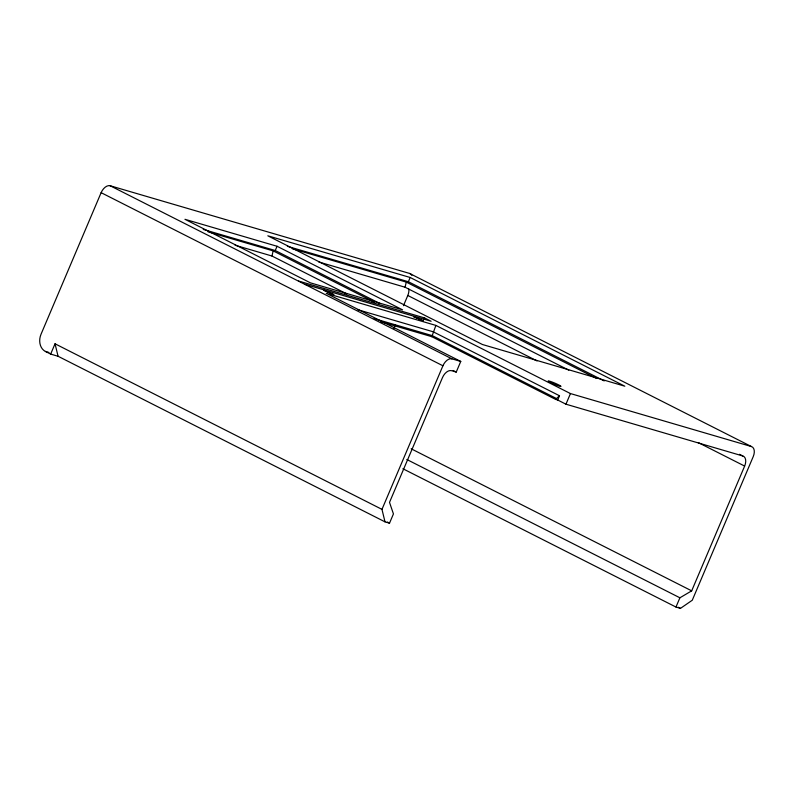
<?xml version="1.0" encoding="UTF-8"?>
<svg xmlns="http://www.w3.org/2000/svg" width="794" height="794" viewBox="0 0 794 794"><rect width="100%" height="100%" fill="white"/><g stroke="black" fill="none" stroke-linecap="round" stroke-linejoin="round"><path stroke-width="1.19" d="M346.809 293.929L271.955 256.015L273.166 250.884L208.088 231.838M568.802 370.153L405.069 287.229L406.28 282.098L292.281 248.721M751.412 446.546L409.615 273.444L110.158 185.756A9.27 5.588 -63.1 0 0 101.126 192.674L41.03 334.244A13.448 10.669 -73.7 0 0 45.377 351.424L50.657 354.094L58.071 356.268L385.001 521.847L389.517 523.167L393.437 513.916L389.507 502.374L442.476 377.597A9.27 5.588 -63.1 0 1 451.498 370.679L456.242 372.068L460.758 361.439L326.185 293.284L435.886 325.411L570.459 393.566L751.412 446.546A9.27 5.588 -63.1 0 1 753.218 456.639L692.269 600.224L680.488 608.363L675.972 607.043L402.886 468.738M50.657 354.094L55.034 343.792L381.974 509.371L385.001 521.847M203.224 229.426L275.25 250.517L277.056 246.269L402.548 309.829L310.454 282.863L184.962 219.303L277.056 246.269M287.368 246.309L408.364 281.731L410.17 277.483L624.828 386.202L482.434 344.507L267.826 235.808L410.17 277.483M393.844 328.369L395.283 324.974M403.471 305.69L407.798 295.477A9.27 5.588 -63.1 0 0 408.771 288.996M423.807 319.625L424.532 317.918L431.132 321.262L305.174 284.381M435.886 325.411L431.827 336.696L380.783 321.749M381.974 509.371L442.923 365.776A9.27 5.588 -63.1 0 1 451.955 358.858L460.758 361.439M431.827 336.696L555.661 399.412L559.502 395.759L433.187 331.783L357.687 309.68M555.661 399.412L557.696 400.007L559.502 395.759M557.696 400.007L565.953 404.196L570.459 393.566M675.972 607.043L679.902 597.793L691.683 590.845L744.643 466.078A9.27 5.588 -63.1 0 0 742.837 455.984L739.522 454.307M318.771 261.97L405.069 287.229M235.084 245.227L271.955 256.015M298.574 281.036L424.532 317.918M374.113 318.602L432.273 335.634L556.118 398.35M565.953 404.196L742.837 455.984M45.377 351.424L48.94 352.467M408.364 281.731L604.214 380.922M406.28 282.098L596.532 378.46M407.798 295.477L537.022 360.923M698.263 442.586L744.643 466.078M275.25 250.517L379.83 303.487M273.166 250.884L374.44 302.177M110.158 185.756L451.955 358.858M453.146 370.5L456.242 372.068M101.126 192.674L442.923 365.776M411.163 448.779L691.683 590.845M406.806 459.488L679.902 597.793M678.274 607.241L680.488 608.363M387.303 522.045L389.517 523.167M55.034 343.792L58.071 356.268M409.615 273.444A9.27 5.588 -63.1 0 1 411.838 275.369M324.061 290.376L333.758 294.614L324.061 290.376M413.456 316.548L423.152 320.796L413.456 316.548M550.54 382.51A6.957 0.615 23 0 0 560.921 386.47A6.957 0.615 23 0 0 552.346 382.122A6.957 0.615 23 0 0 550.54 382.51"/></g></svg>
